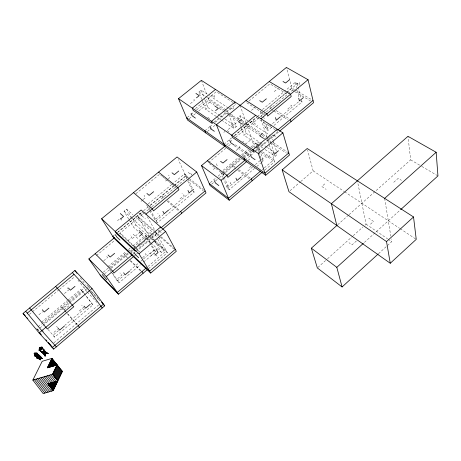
<?xml version="1.0" encoding="UTF-8"?>
<svg xmlns="http://www.w3.org/2000/svg" width="461" height="461" viewBox="0 0 461 461"><rect width="100%" height="100%" fill="white"/><g stroke="black" fill="none" stroke-linecap="round" stroke-linejoin="round"><path stroke-width="0.35" stroke-dasharray="2.31 1.73" d="M378.51 253.717L391.706 241.673L391.251 238.89M364.392 242.417L400.044 210.181M356.445 240.913L352.031 244.889L349 242.722M317.871 267.461L326.976 259.278M327.489 258.817L352.688 236.188M353.224 235.704L362.928 226.991M365.014 225.124L366.08 224.161L357.384 180.821M370.477 224.207L373.571 221.424L368.771 218.18M393.757 182.285L398.189 178.338L401.445 180.337M337.688 224.761L348.562 215.091M348.977 214.717L410.67 159.858L407.973 136.312M324.786 183.876L321.807 186.469L326.152 189.402M290.027 190.756L300.232 181.957M300.768 181.49L313.117 170.841L307.556 149.86M147.952 266.493L166.34 250.911L154.619 240.365M262.194 169.706L263.807 168.334M264.343 167.879L274.036 159.667L261.116 150.862M148.482 268.723L167.349 252.726L155.242 230.967M264.833 170.051L274.687 161.69L266.971 137.534M150.868 255.786L153.888 253.239L154.856 254.126M269.697 155.438L266.902 157.795L263.179 155.248M48.013 329.448L54.715 337.141L92.897 304.888L84.686 294.003M111.314 272.14L117.33 281.026L119.076 282.783L140.398 264.775M143.682 262.004L155.709 251.844L150.73 243.195M223.199 177.963L227.365 188.215L229.313 189.684L254.576 168.351M256.771 166.496L260.615 163.252M261.162 162.785L263.358 160.935L260.695 152.994M53.828 342.88L98.694 304.917M150.828 242.878L161.431 252.507L163.983 250.346L157.189 238.216M265.092 149.537L275.096 156.308L277.453 154.308M53.954 332.335L57.452 329.39M79.263 311.002L83.689 307.274L81.712 305.107M117.693 278.617L122.009 274.975L119.946 272.935M142.518 257.693L146.235 254.564L144.114 252.593M226.933 186.549L230.944 183.173L228.65 181.455M249.522 167.516L251.003 166.265M58.535 330.618L53.09 335.205L54.715 337.141M64.523 325.564L84.668 308.57M117.33 281.026L123.876 275.499M129.881 270.44L138.611 263.075M140.795 261.231L142.979 259.393M143.521 258.932L153.893 250.185L150.321 244.002M227.365 188.215L236.136 180.816M241.622 176.188L252.582 166.945M255.325 164.629L260.805 160.007M154.302 250.248L149.952 253.919L148.661 251.723M261.514 159.8L264.044 157.674M136.427 250.283L161.154 229.543M254.172 151.531L278 131.552L277.482 129.835M132.929 254.247L161.932 229.918M245.281 159.99L250.156 155.893M250.559 155.559L254.495 152.257M255.037 151.802L279.009 131.69M134.335 255.907L135.989 254.518M136.542 254.051L138.196 252.663M248.064 160.388L250.796 158.088M41.553 322.124L67.179 300.699M67.721 300.244L80.808 289.301L84.254 293.432M107.707 266.81L126.245 251.308M128.423 249.487L130.607 247.661M132.785 245.84L145.324 235.352L147.168 237.017L144.437 239.305M223.038 170.374L238.308 157.604M241.581 154.867L248.127 149.393M250.853 147.111L255.763 143.008L257.803 144.391L256.714 145.307M38.027 326.82L41.329 324.06M41.876 323.605L68.159 301.609M68.701 301.16L84.928 287.583M103.373 272.146L108.341 267.991M108.894 267.53L127.599 251.879M128.141 251.424L130.855 249.153M133.027 247.332L148.229 234.614L149.295 235.571M210.349 182.637L215.852 178.027M218.059 176.188L221.914 172.961M222.461 172.5L239.962 157.858M242.134 156.043L249.188 150.142M251.896 147.872L254.069 146.056M44.279 323.161L68.868 302.577M69.415 302.116L82.525 291.139M110.571 267.662L128.049 253.026M130.233 251.199L131.875 249.827M134.059 247.995L137.338 245.252M137.885 244.791L139.522 243.42M223.383 173.209L240.319 159.028M243.051 156.74L250.156 150.793M36.857 328.733L37.814 329.788L69.127 303.563M69.623 303.148L86.703 288.84M104.572 273.874L110.617 268.809M111.164 268.348L128.705 253.654M130.872 251.844L133.033 250.029M211.726 184.118L215.045 181.334M215.569 180.896L218.906 178.102M219.413 177.675L224.974 173.019M225.452 172.621L241.241 159.397M243.725 157.31L250.899 151.306M130.67 253.285L133.961 250.53M138.899 246.393L139.994 245.471M140.542 245.016L144.927 241.339M152.055 235.364L155.893 232.148L159.126 235.012M243.973 158.336L251.585 151.957M256.483 147.854L261.917 143.296M268.452 137.822L270.647 135.983M68.896 305.799L64.367 309.596L62.408 307.383M38.897 314.794L42.424 311.855M64.419 293.53L68.885 289.813M103.713 260.793L107.522 257.624L106.093 255.48M127.662 240.844L131.944 237.277L130.619 235.075M213.293 169.504L216.324 166.974M236.061 150.534L240.043 147.215L239.155 144.766M132.301 238.608L139.648 232.477M155.628 219.159L159.955 215.552L157.743 213.65M179.986 198.852L184.244 195.303L181.98 193.476M250.3 140.236L246.226 143.63L242.682 141.204M265.127 127.87L268.648 124.943M287.756 109.009L291.715 105.707L289.231 104.203M163.747 214.307L155.541 221.159L149.808 210.677M169.222 209.743L188.376 193.764M271.771 127.265L267.922 130.48L265.847 129.126L275.736 120.88M281.227 116.299L299.898 100.723M193.557 190.825L194.15 192.104L157.414 222.796L156.008 221.568M273.972 125.427L302.024 101.99L301.16 98.608M140.755 233.733L133.333 226.991L135.811 224.933L131.552 217.627M257.445 144.362L243.909 135.2L246.214 133.292L243.396 125.185M29.314 314.39L58.91 289.813M59.457 289.358L74.803 276.617M112.726 236.274L114.927 234.453M117.676 232.177L143.002 211.219M143.555 210.758L147.981 207.093M150.2 205.26L173.797 185.731M174.339 185.282L185.777 175.82L188.537 177.975M223.954 144.23L231.612 137.885M234.349 135.626L256.869 116.99M257.422 116.529L262.384 112.421M264.597 110.594L285.86 92.995M286.408 92.546L291.836 88.051L294.262 89.469M117.526 232.546L142.276 212.06L143.895 213.478M150.315 205.404L173.878 185.904M174.425 185.455L186.48 175.474L184.504 173.941L172.299 184.031M234.649 135.609L256.408 117.601L274.998 129.616M263.421 111.798L286.414 92.77M286.961 92.315L297.357 83.712L295.19 82.456L284.639 91.174M118.852 234.073L151.3 207.185M151.813 206.764L186.717 177.848L178.263 159.581M226.656 144.754L229.67 142.259M230.079 141.925L232.943 139.55M235.577 137.366L259.825 117.278M260.321 116.869L264.245 113.619M266.372 111.856L292.424 90.27L286.396 67.444M96.418 255.532L114.656 240.406M225.809 148.217L208.211 162.814L225.527 175.658M228.558 145.935L230.759 144.109M221.614 120.108L234.009 128.498L236.291 126.619L231.71 113.821M171.746 184.486L146.771 205.128L149.468 210.06M262.436 109.522L284.085 91.63M128.682 219.096L124.026 211.201L126.579 209.104L132.929 214.763M238.464 119.699L237.749 117.676L240.118 115.734L248.525 121.255M223.827 132.359L224.905 131.471M117.486 220.686L119.975 218.635M141.008 201.313L142.645 199.965M143.187 199.515L145.371 197.717L144.062 195.308M165.568 181.081L167.718 179.312M168.253 178.868L169.861 177.543L168.663 175.076M228.241 129.455L236.464 122.684M251.412 110.363L255.469 107.027M274.226 91.578L278.214 88.287M135.77 193.781L159.61 174.241M248.957 100.994L269.892 83.821L288.16 94.718M213.996 122.205L235.865 104.33L233.496 102.803M204.874 130.78L209.282 127.178M209.836 126.729L212.59 124.476M215.345 122.223L227.463 112.311L228.045 113.907M207.369 131.523L209.565 129.725M210.112 129.276L215.056 125.231M216.307 116.512L205.681 109.32L207.905 107.522L204.281 98.176M187.229 117.509L190.56 114.812M191.113 114.363L193.891 112.121M196.668 109.874L208.885 100.002L223.867 109.925M189.212 118.696L191.43 116.904M193.643 115.112L195.856 113.32M198.622 111.078L209.692 102.117L207.928 97.507M195.401 108.571L216.301 91.693L232.903 102.417M201.762 99.328L198.887 91.998L201.169 90.166L207.185 94.113M190.41 103.621L194.386 100.423L193.349 97.847M296.262 82.963L300.019 85.135M294.867 89.82L311.809 99.76M292.424 90.27L294.239 91.336M294.838 91.693L310.535 100.93M410.67 159.858L421.21 166.064M421.832 166.427L437.95 175.912M300.958 101.357L302.024 101.99M271.938 107.966L269.558 106.485L270.221 108.669M276.099 110.559L289.18 118.713M271.443 109.43L273.275 110.577M273.886 110.957L287.929 119.739M246.75 102.797L265.259 114.564M275.597 130.002L278 131.552M211.559 95.306L214.849 97.461L213.875 94.857M230.575 107.747L234.021 110.006M250.513 120.799L257.785 125.559M271.996 134.854L275.257 136.992L274.445 134.341M209.588 95.692L228.218 107.92M228.823 108.318L230.022 109.107L230.748 111.13M249.124 121.646L270.146 135.448M270.745 135.839L271.944 136.629L273.004 140.029M198.887 91.998L206.689 97.15M207.289 97.548L225.878 109.833M226.484 110.231L227.682 111.02L228.656 113.711M237.749 117.676L241.351 120.05M241.95 120.448L246.744 123.617M247.344 124.015L262.326 133.915M262.926 134.307L267.72 137.476M268.319 137.874L269.518 138.663L270.59 142.057M224.467 110.323L229.238 113.481M229.826 113.873L238.677 119.739M239.265 120.125L244.572 123.646M245.166 124.038L259.774 133.713M262.107 135.257L265.605 137.58M267.357 138.738L270.93 141.106M273.315 142.685L288.805 152.948M209.692 102.117L214.48 105.298M219.188 108.427L222.749 110.79M223.343 111.187L238.245 121.093M245.292 125.772L259.601 135.28M263.778 138.058L265.645 139.297M266.164 139.643L271.61 143.262M272.134 143.607L286.465 153.133M313.117 170.841L344.044 191.39M344.603 191.759L399.595 228.299M400.188 228.696L416.237 239.357M207.905 107.522L219.736 115.481M220.323 115.878L224.467 118.661M225.054 119.059L236.291 126.619M246.214 133.292L260.949 143.204M261.537 143.602L266.844 147.174M267.432 147.566L273.92 151.928M274.508 152.326L276.277 153.519M257.682 142.19L258.863 142.985M216.895 116.915L221.026 119.71M258.033 144.76L262.735 147.946M255.244 146.857L260.528 150.459M255.93 148.874L260.621 152.078M261.203 152.482L274.687 161.69M366.08 224.161L387.632 238.884M388.214 239.282L391.706 241.673M207.738 117.261L210.447 119.117M227.094 130.521L229.935 132.468M261.854 159.892L263.358 160.935M235.248 144.84L249.418 154.706M234.251 145.711L250.162 156.809M235.283 167.164L231.825 164.663L232.592 166.64L237.19 169.976M238.746 169.665L250.271 177.998M237.767 170.391L249.268 178.724M188.157 172.368L191.586 175.019L190.451 172.523M189.091 178.407L203.451 189.609M189.471 180.003L203.249 190.779M193.176 191.338L194.15 192.104M160.71 175.128L161.811 176.016M162.364 176.459L164.018 177.79M164.565 178.234L166.219 179.565M166.773 180.009L168.98 181.784M169.527 182.233L171.181 183.564M171.734 184.008L176.142 187.558M163.978 197.441L161.817 195.648L162.837 197.631M167.752 200.581L180.165 210.908M167.147 201.221L178.995 211.092M138.87 213.132L145.417 218.906M158.221 230.2L161.166 232.799L159.863 230.425M154.314 230.748L137.47 215.794L148.926 235.825M161.281 236.925L174.742 248.871M138.577 217.73L154.867 232.211M155.392 232.678L159.656 236.464M160.198 236.942L173.636 248.888M135.044 216.653L152.505 232.217M149.808 232.419L151.946 234.332M124.026 211.201L131.944 218.307M132.468 218.779L150.937 235.358M151.467 235.836L152.522 236.781L154.233 239.806M149.831 236.049L154.089 239.887M149.272 236.43L153.525 240.262M154.055 240.746L167.349 252.726M135.811 224.933L154.418 241.72M154.948 242.198L163.983 250.346M141.285 234.211L145.526 238.066M146.056 238.544L150.298 242.4M153.893 250.185L155.709 251.844M133.114 234.159L138.484 239.092M155.34 254.57L157.27 256.345M135.067 246.975L120.119 233.018L121.289 234.908L134.664 247.413M135.586 247.453L138.162 249.862L139.297 251.741L135.182 247.891M127.455 257.59L124.337 254.605L127.017 257.866M130.572 260.58L140.962 270.538M130.129 260.851L140.501 270.803M86.87 285.065L89.86 288.223L88.333 286.154M87.515 287.249L88.483 288.275M90.903 290.833L96.228 296.475M96.712 296.988L98.164 298.526M91.67 292.015L97.951 298.67M98.435 299.183L99.887 300.716M86.789 291.519L76.958 278.767M87.267 292.032L97.392 302.831M92.897 304.888L80.808 289.301M64.488 310.236L61.665 307.043L64.419 310.276M64.955 310.766L77.177 324.596M64.886 310.812L77.091 324.625M56.53 326.302L57.683 327.65M42.176 329.857L43.547 331.505M37.814 329.788L39.179 331.442M36.834 328.751L39.11 331.511M67.289 287.762L68.084 288.788M80.312 277.799L85.302 284.541M112.674 273.31L119.076 282.783M109.712 269.771L110.911 271.546M120.471 218.226L122.551 221.678M129.04 219.701L133.333 226.991M126.579 209.104L131.195 217.016M145.324 235.352L146.396 237.208M146.754 237.824L149.969 243.385M147.526 237.634L150.372 242.578M154.579 240.412L161.431 252.507M140.789 213.633L142.132 216.007M155.15 234.574L156.849 237.611M147.284 216.67L154.896 230.35M148.673 206.764L150.015 209.231M150.355 209.847L157.074 222.179M184.504 173.941L186.578 178.419M187.765 180.971L191.615 189.287M186.48 175.474L187.662 178.032M187.955 178.672L192.381 188.267M216.359 163.736L217.338 166.133M220.854 172.195L222.94 177.324M222.836 173.664L223.919 176.338M224.184 177.001L229.313 189.684M202.022 99.997L205.681 109.32M201.169 90.166L204.021 97.507M201.371 80.37L206.92 94.868M228.898 114.386L234.009 128.498M231.41 123.462L232.356 126.06M233.099 107.384L233.56 108.698M240.123 124.418L240.832 126.441M241.068 127.115L243.909 135.2M240.118 115.734L241.051 118.431M241.287 119.111L243.166 124.51M240.129 105.321L245.84 122.009M246.07 122.678L254.76 148.073M255.763 143.008L256.431 144.996M256.656 145.653L258.667 151.606M258.892 152.268L260.909 158.221M258.027 145.054L259.802 150.344M253.262 120.534L254.138 123.168M261.191 119.416L266.758 136.865M260.217 111.36L261.952 116.829M263.467 121.612L265.847 129.126M270.803 142.737L273.379 150.88M274.664 154.954L275.096 156.308M262.326 112.703L264.481 119.537M265.772 123.64L267.922 130.48M273.217 140.709L276.398 150.908M295.19 82.456L296.584 87.867M297.282 90.575L299.201 98.02M297.357 83.712L298.048 86.42M298.221 87.094L300.987 97.928M299.333 82.398L299.852 84.449M384.647 198.38L390.795 236.107"/><path stroke-width="0.69" d="M45.143 352.244L45.87 353.351L48.272 353.541L46.25 352.411L46.688 353.622L45.76 353.541L43.789 351.489L45.777 351.858L46.699 353.068L48.272 353.541L46.688 353.622L44.798 351.749L43.029 351.328L43.547 352.538L45.587 354.244L45.259 354.78L45.616 356.134L45.391 354.002L45.259 354.78L44.4 354.861L40.055 350.596L41.064 351.247M41.11 347.969L40.47 347.45L39.473 347.899L39.248 348.706L40.038 349.196L41 348.551L40.948 347.496L39.779 347.611L39.266 348.291M35.439 354.388L34.978 354.261L34.84 355.748L35.301 356.422L37.116 356.56L37.721 354.549L37.139 354.123L36.851 352.924L35.468 353.575L35.653 353.939M34.667 354.088L34.742 353.357L35.779 353.178L35.872 354.515L34.748 354.451L34.131 353.685L34.391 353.109L35.872 354.515L35.635 353.351L35.048 352.838L34.131 353.685M40.585 350.458L41.726 351.703L41.623 352.308L42.833 353.103M39.802 357.212L40.343 356.439L41.15 358.059L42.637 358.664L41.196 358.502L38.885 356.751M40.729 348.372L40.706 347.715L39.842 347.323L39.318 347.848L39.825 348.821L40.729 348.372L39.318 347.848M36.684 357.01L36.523 356.388L35.918 356.411L36.01 355.978L34.512 355.177L35.779 353.178M42.251 348.908L42.614 347.26L41.277 347.041L40.412 347.456M43.611 351.634L43.057 352.942L44.135 353.512L44.435 353.259L45.587 354.244M40.159 347.761L41.156 348.337L41.427 349.063L40.263 349.208L39.041 350.366L41.726 351.703M52.842 390.311L57.164 381.316M53.055 390.582L57.562 381.195M53.217 390.64L62.471 371.37L51.92 358.404L42.193 361.297L32.846 380.083L43.19 393.556L53.217 390.64L47.904 383.857L57.873 380.942L52.56 374.286L57.152 364.83L47.333 367.734L51.92 358.404M50.923 387.862L53.58 382.365M51.136 388.133L53.977 382.25M51.35 388.404L54.375 382.129M51.563 388.675L54.773 382.013M51.776 388.946L55.17 381.898M51.989 389.217L55.568 381.783M52.202 389.493L55.971 381.662M52.416 389.764L56.369 381.547M52.629 390.035L56.766 381.431M49.022 385.425L49.995 383.414M49.229 385.696L50.393 383.298M49.442 385.966L50.791 383.177M49.655 386.237L51.188 383.062M49.863 386.508L51.586 382.947M50.076 386.779L51.984 382.832M50.289 387.05L52.381 382.716M50.503 387.321L52.779 382.595M50.71 387.592L53.182 382.48M55.683 365.429L56.375 364.011M56.075 365.314L56.582 364.271M56.467 365.198L56.795 364.53M56.864 365.077L57.003 364.789M48.175 384.347L48.405 383.88M48.388 384.618L48.803 383.759M48.595 384.889L49.2 383.644M48.808 385.16L49.598 383.529M52.151 366.472L54.484 361.695M52.542 366.357L54.698 361.954M52.934 366.241L54.905 362.208M53.326 366.126L55.113 362.467M53.718 366.011L55.326 362.726M54.11 365.896L55.533 362.98M54.507 365.775L55.741 363.239M54.899 365.659L55.954 363.498M55.291 365.544L56.161 363.758M48.624 367.515L52.612 359.39M49.016 367.4L52.819 359.643M49.408 367.284L53.027 359.903M49.8 367.169L53.234 360.156M50.191 367.054L53.441 360.41M50.583 366.939L53.655 360.669M50.975 366.823L53.862 360.923M51.367 366.708L54.07 361.182M51.759 366.587L54.277 361.436M47.448 367.866L51.989 358.623M47.84 367.751L52.197 358.877M48.232 367.63L52.404 359.136M40.407 347.652L40.799 347.917L40.925 349.611L41.156 348.337L42.614 347.26L42.043 348.101M37.963 354.509L37.364 354.088L38.125 355.293L36.367 356.468L36.828 358.33L37.266 357.949L38.816 358.324L40.793 359.88L38.764 357.603M40.827 356.728L39.646 356.278L38.753 356.728L40.055 357.096L41.317 358.456L41.657 357.961L40.827 356.728L39.294 355.212L37.721 354.549L38.914 355.425L39.294 355.212M40.58 348.055L41.277 347.041M37.116 356.56L36.379 355.961L37.387 354.618L37.139 354.123M43.029 351.328L44.435 353.259L43.565 353.962L45.259 354.78L43.282 352.054L43.057 352.942L42.366 351.997L42.764 351.507M40.925 349.611L41.427 349.063L40.804 348.383M38.396 357.402L40.793 359.88L37.652 358.03L38.88 357.361L39.646 356.278L37.658 355.754M39.917 358.785L40.13 359.678L36.54 357.482L37.508 358.416L38.88 357.361L37.652 358.03M42.366 351.997L43.749 350.55L43.68 349.305L42.498 348.337L43.432 349.536M390.254 263.26L416.237 239.357L413.534 216.975L307.199 148.505L282.155 169.873L288.955 191.684L390.254 263.26L386.531 241.576L282.155 169.873M337.147 225.239L311.342 248.191L317.335 267.939L342.085 286.961L378.101 254.086M386.531 241.576L413.534 216.975M342.085 286.961L336.818 267.345L363.354 243.35M400.58 209.697L437.95 175.912L436.164 152.28L407.973 136.312L331.384 203.693L336.835 225.515M384.647 198.38L436.164 152.28M162.462 229.469L206.009 192.934L196.738 172.016L177.059 156.97L101.622 218.739L113.919 238.158L150.695 273.062L176.321 251.274L165.614 231.439L141.129 210.009L115.181 231.457L116.426 233.456L135.327 251.205L134.111 249.217L160.589 227.037M265.72 175.266L289.439 155.109L282.898 132.86L201.371 80.37L178.499 98.66L187.552 120.039L265.72 175.266L258.333 153.507L178.499 98.66M146.327 267.864L117.267 292.487L100.066 274.912M260.574 171.071L228.449 198.293L209.248 183.559M53.735 349.075L104.716 305.839L92.039 288.551L74.901 270.486L23.05 313.445L39.122 332.951L53.735 349.075L48.733 343.013M114.576 237.617L88.858 258.921L101.27 276.635L118.448 294.199L147.405 269.633M225.556 145.67L201.492 165.603L210.078 185.495L229.25 200.23L262.338 172.16M175.284 249.349L149.56 271.195L112.726 236.274M288.805 152.948L265.006 173.157L186.67 117.958M154.954 255.14L158.06 252.513L156.072 249.044M278.456 150.73L274.203 154.326L273.373 151.698M64.309 326.163L59.7 330.059L58.011 328.094M90.2 304.323L85.665 308.15L84.092 306.121M129.483 271.183L125.064 274.917L123.663 272.785M241.005 177.105L236.902 180.568L235.974 178.159M39.122 332.951L92.039 288.551M118.448 294.199L106.284 276.606L132.203 254.858M229.25 200.23L221.055 180.314L245.114 160.128M279.51 131.27L313.555 102.705L308.046 79.707L286.396 67.444L216.44 124.724L224.761 146.327M133.782 256.368L113.942 273.039L112.709 271.212L95.162 253.7M246.422 161.765L227.832 177.376L227.014 175.313L207.346 160.756M150.695 273.062L139.003 253.804L165.614 231.439M258.333 153.507L282.898 132.86M277.309 129.264L252.859 149.744L253.631 151.986L232.477 137.407L231.653 135.177L255.665 115.325M160.86 227.988L205.11 190.906M277.77 130.014L313.019 100.469M48.895 308.132L44.244 312.016L42.303 309.746M75.005 286.367L70.429 290.182L68.43 287.998M114.628 253.343L110.167 257.059L108.07 255.002M227.077 159.598L222.94 163.044L220.594 161.338M168.599 210.049L164.162 213.754L162.894 211.345M193.487 189.292L189.125 192.929L187.967 190.462M280.386 116.794L276.277 120.223L275.482 117.555M303.459 97.548L299.414 100.924L298.711 98.205M139.378 236.263L142.512 233.641L139.095 230.546M262.568 133.419L259.676 135.828L263.525 138.386M145.895 214.181L196.738 172.016M260.978 118.748L308.046 79.707M27.257 313.157L74.019 274.376M120.494 219.015L123.565 216.48L120.321 213.547M153.64 191.701L149.168 195.383L146.921 193.487M178.741 171.019L174.344 174.644L172.039 172.817M241.362 119.422L238.521 121.762L242.175 124.193M266.377 98.804L262.234 102.221L259.733 100.665M289.641 79.638L285.561 82.997L283.019 81.511M235.081 102.071L211.49 121.324L212.36 123.542L193.205 110.346L192.3 108.139L215.471 89.446M215.598 110.652L218.393 108.375L214.941 106.082M196.478 97.836L199.227 95.629L195.937 93.439M43.565 353.962L44.135 353.512M41 348.551L40.038 349.196L39.248 348.706M36.88 354.181L36.851 352.924L37.554 354.809M46.699 353.068L47.149 352.786L46.348 352.826L43.68 349.305L44.1 350.06M40.706 347.715L39.865 347.807L39.583 348.683M40.574 348.712L39.675 348.764L39.669 348.136L40.009 348.378M32.846 380.083L52.56 374.286M36.379 355.961L36.062 355.535L35.457 355.713L35.918 356.411M40.505 349.052L39.41 349.029M36.062 355.535L34.69 355.932L36.523 356.388M35.272 353.063L35.681 353.714L37.03 353.483M39.669 355.662L38.793 355.765L38.914 355.425L37.721 354.549M36.114 356.14L35.013 356.215L34.512 355.177L36.367 356.468M40.119 350.32L39.041 350.366L39.185 348.96M40.28 347.502L41.121 347.75M41.317 358.456L42.637 358.664L41.657 357.961L42.199 358.37L41.196 358.502L39.882 356.745M35.243 355.777L36.194 355.996M43.484 351.518L44.389 351.899M39.306 355.99L40.343 356.439M40.338 347.6L39.842 347.323L40.245 348.827M269.218 81.505L290.574 94.2L291.202 96.533L267.651 116.086L266.942 113.798L245.995 100.521M195.406 118.091L192.156 115.82L191.096 113.268M214.342 131.287L210.931 128.913L209.916 126.337M234.217 145.14L230.638 142.645L229.67 140.063M255.1 159.696L251.337 157.074L250.427 154.481M201.492 165.603L221.055 180.314M311.342 248.191L336.818 267.345M218.848 185.581L215.42 182.977L214.417 180.597M158.549 172.126L177.877 187.662L178.897 189.776L153.467 210.896L152.349 208.833L133.511 192.629M40.119 357.194L41.15 358.059M37.387 354.618L38.125 355.293M101.622 218.739L139.003 253.804M119.987 240.037L116.783 237.017L115.331 234.701M138.686 257.687L135.315 254.507L133.897 252.202M88.858 258.921L106.284 276.606M38.073 357.575L38.816 358.324M106.773 279.746L102.238 274.514M101.553 302.111L103.489 304.162L52.318 347.513L48.221 342.546M103.27 304.306L104.716 305.839M72.348 272.601L89.44 290.735L102.209 307.965M23.05 313.445L25.43 316.079M26.859 317.664L27.81 318.718M55.654 286.431L73.789 306.761L47.316 328.993L29.625 307.994M56.328 346.879L41.813 330.693L25.683 311.261M38.488 357.788L37.041 356.174L38.113 357.897M34.391 353.109L34.788 353.564M35.975 353.748L35.635 353.351L35.681 353.714M45.944 339.786L46.855 340.892M40.067 333.286L41.283 334.761M78.116 325.656L79.436 327.281M56.922 364.968L62.235 371.503M56.559 365.717L61.872 372.263M56.19 366.472L61.503 373.024M55.827 367.221L61.14 373.79M55.458 367.976L60.771 374.551M55.095 368.731L60.408 375.312M54.726 369.486L60.039 376.078M54.358 370.241L59.671 376.844M53.989 370.996L59.302 377.611M53.626 371.75L58.933 378.377M53.257 372.511L58.564 379.144M52.888 373.272L58.195 379.91M52.519 374.027L57.827 380.682M52.393 374.326L57.7 380.988M50.75 374.81L56.046 381.472M49.114 375.294L54.392 381.956M47.477 375.773L52.744 382.44M45.841 376.257L51.09 382.918M44.204 376.741L49.436 383.402M42.568 377.219L53.096 390.669M40.937 377.697L51.436 391.153M39.3 378.181L49.771 391.637M37.669 378.66L48.105 392.121M36.039 379.138L46.446 392.605M34.408 379.622L44.786 393.089M74.901 270.486L76.981 273.298M41.951 347.767L43.749 350.55M130.67 253.285L131.84 255.164M142 271.529L143.094 273.292M39.871 359.252L40.13 359.678M37.266 357.949L37.508 358.416M180.706 211.357L181.692 213.339M44.4 354.861L44.971 356.157L44.654 354.544M36.609 353.097L37.272 355.01M204.874 130.78L205.721 132.872M39.26 349.864L39.467 350.395M243.973 158.336L244.739 160.44M251.424 178.828L252.144 180.81M290.372 119.451L290.983 121.646M46.25 352.411L46.348 352.826M37.433 353.702L37.439 354.935"/></g></svg>
